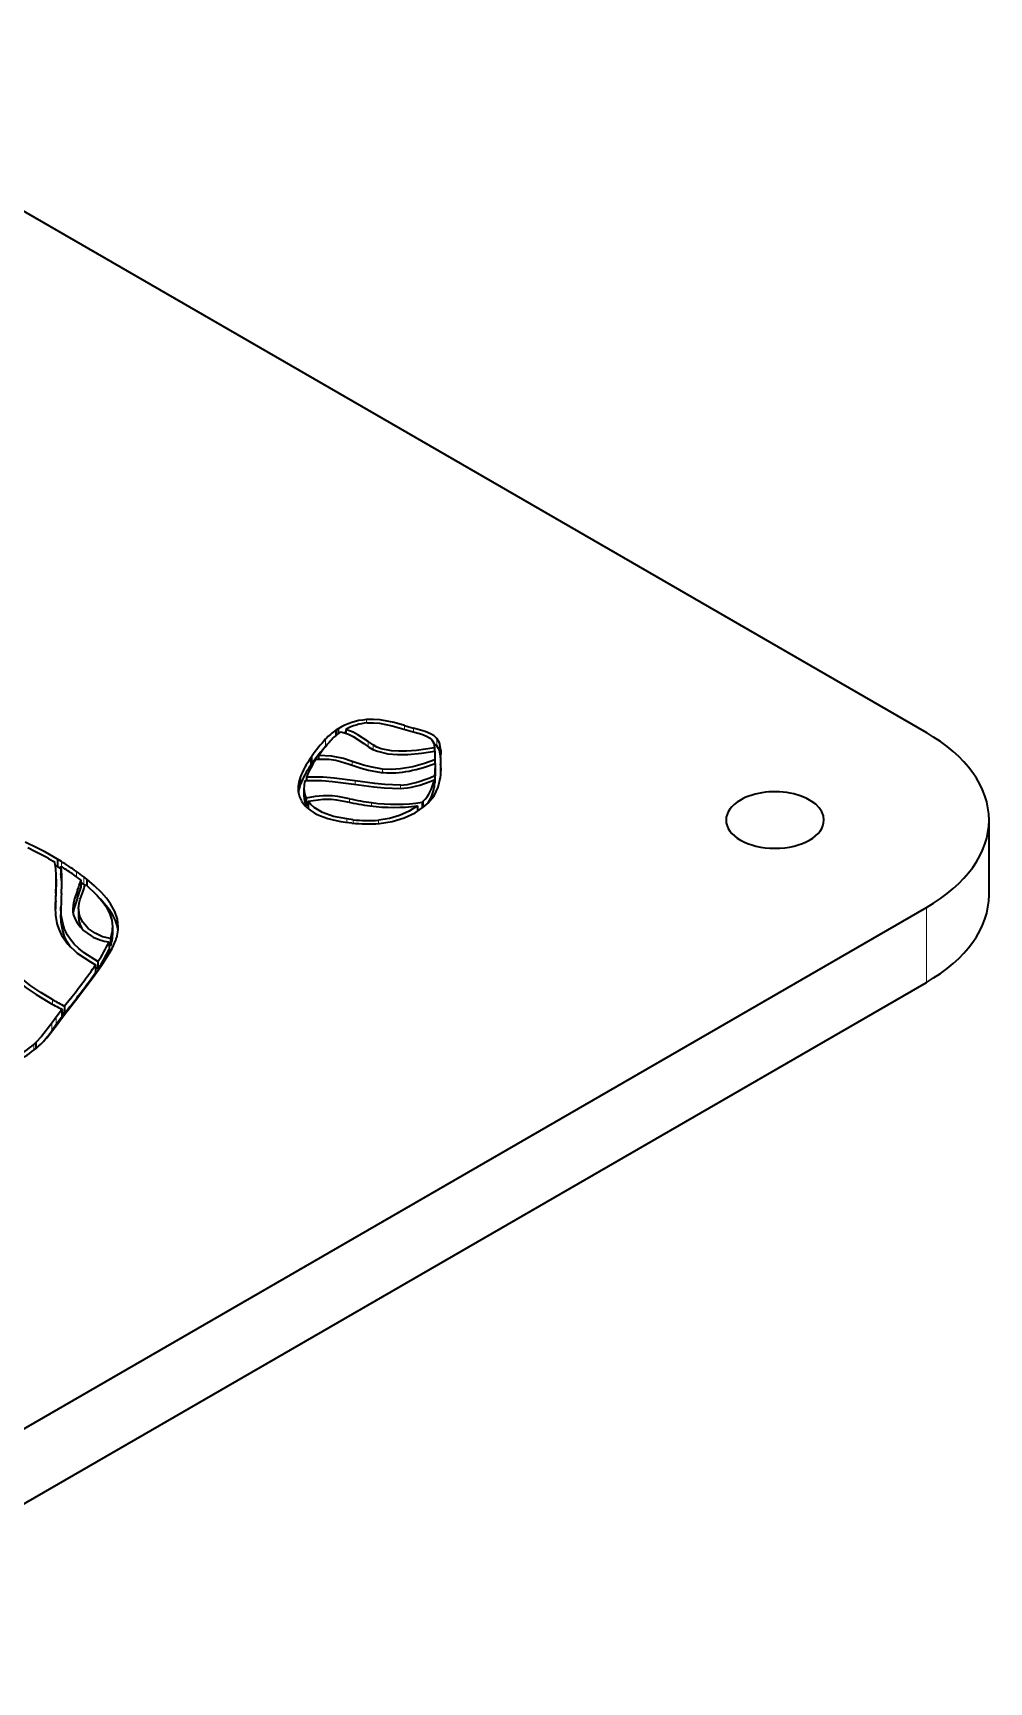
# Model space of a CAD drawing. Extents: x 319 to 941, y 145 to 775.
# Drawn here: x 791.6 to 822.8, y 719.9 to 773.8 of the extents above; entities that cross this region are included whole.
import ezdxf

# ---------------------------------------------------------------- set-up
doc = ezdxf.new("R2010")
doc.units = 0

msp = doc.modelspace()

# ---------------------------------------------------------------- linework, layer by layer
at = {"color": 7, "lineweight": 35}
for p, q in [((781.171, 773.824), (820.769, 750.962)), ((781.171, 722.385), (820.769, 745.247)), ((781.171, 719.935), (820.769, 742.797))]:
    msp.add_line(p, q, dxfattribs=at)
at = {"color": 7, "lineweight": 13, "ltscale": 0.002739}
msp.add_line((802.457, 751.384), (802.457, 751.274), dxfattribs=at)
at = {"color": 7, "lineweight": 13, "ltscale": 0.006123}
for p, q in [((801.123, 750.752), (801.123, 750.507)), ((800.679, 750.198), (800.679, 749.953)), ((804.883, 750.444), (804.883, 750.199)), ((804.889, 750.048), (804.889, 749.803)), ((793.212, 746.246), (793.212, 746.001)), ((792.297, 745.704), (792.297, 745.459)), ((793.007, 745.807), (793.007, 745.562)), ((793.066, 745.017), (793.066, 744.772)), ((792.316, 741.666), (792.316, 741.421)), ((792.488, 741.892), (792.488, 741.647)), ((792.166, 741.463), (792.166, 741.218))]:
    msp.add_line(p, q, dxfattribs=at)
at = {"color": 7, "lineweight": 35, "ltscale": 0.002282}
msp.add_line((801.531, 751.089), (801.455, 751.038), dxfattribs=at)
at = {"color": 7, "lineweight": 35, "ltscale": 0.004466}
msp.add_line((801.455, 751.038), (801.455, 750.86), dxfattribs=at)
at = {"color": 7, "lineweight": 35, "ltscale": 0.004211}
msp.add_line((801.531, 751.089), (801.531, 750.92), dxfattribs=at)
at = {"color": 7, "lineweight": 35, "ltscale": 0.000952679}
msp.add_line((801.597, 750.967), (801.629, 750.988), dxfattribs=at)
at = {"color": 7, "lineweight": 35, "ltscale": 0.001043}
msp.add_line((801.779, 750.973), (801.741, 750.956), dxfattribs=at)
at = {"color": 7, "lineweight": 35, "ltscale": 0.00307}
msp.add_line((801.779, 751.065), (801.779, 750.943), dxfattribs=at)
at = {"color": 7, "lineweight": 35, "ltscale": 0.004943}
msp.add_line((802.675, 750.558), (802.513, 750.671), dxfattribs=at)
at = {"color": 7, "lineweight": 13, "ltscale": 0.004247}
msp.add_line((802.513, 750.671), (802.513, 750.501), dxfattribs=at)
at = {"color": 7, "lineweight": 13, "ltscale": 0.003078}
msp.add_line((803.701, 751.188), (803.701, 751.065), dxfattribs=at)
at = {"color": 7, "lineweight": 13, "ltscale": 0.00298}
msp.add_line((803.993, 751.106), (803.993, 750.987), dxfattribs=at)
at = {"color": 7, "lineweight": 13, "ltscale": 0.006125}
for p, q in [((804.761, 750.771), (804.761, 750.526)), ((794.156, 744.583), (794.156, 744.338))]:
    msp.add_line(p, q, dxfattribs=at)
at = {"color": 7, "lineweight": 35, "ltscale": 0.001771}
for p, q in [((800.679, 750.198), (800.639, 750.14)), ((800.679, 749.953), (800.639, 749.895))]:
    msp.add_line(p, q, dxfattribs=at)
at = {"color": 7, "lineweight": 35, "ltscale": 0.006123}
for p, q in [((800.639, 750.14), (800.639, 749.895)), ((804.885, 750.171), (804.885, 749.926)), ((804.708, 749.79), (804.708, 749.545)), ((800.268, 749.413), (800.268, 749.168)), ((800.414, 749.135), (800.414, 748.89)), ((804.672, 749.413), (804.672, 749.168)), ((804.698, 749.576), (804.698, 749.331)), ((800.485, 748.82), (800.485, 748.575)), ((800.551, 748.719), (800.551, 748.474)), ((792.351, 746.829), (792.351, 746.584)), ((792.469, 746.592), (792.469, 746.347)), ((792.315, 746.17), (792.315, 745.925)), ((793.119, 746.135), (793.119, 745.89)), ((793.042, 745.197), (793.042, 744.952)), ((794.083, 744.228), (794.083, 743.983)), ((794.131, 744.389), (794.131, 744.144)), ((794.156, 744.609), (794.156, 744.365)), ((794.039, 744.123), (794.039, 743.878)), ((793.602, 743.372), (793.602, 743.127)), ((793.678, 743.483), (793.678, 743.238)), ((792.505, 741.914), (792.505, 741.669))]:
    msp.add_line(p, q, dxfattribs=at)
at = {"color": 7, "lineweight": 35, "ltscale": 0.002643}
msp.add_line((800.895, 750.209), (800.895, 750.103), dxfattribs=at)
at = {"color": 7, "lineweight": 35, "ltscale": 0.000266767}
msp.add_line((801.13, 750.515), (801.123, 750.507), dxfattribs=at)
at = {"color": 7, "lineweight": 35, "ltscale": 0.004938}
msp.add_line((802.368, 750.601), (802.531, 750.488), dxfattribs=at)
at = {"color": 7, "lineweight": 13, "ltscale": 0.003795}
msp.add_line((802.675, 750.558), (802.675, 750.406), dxfattribs=at)
at = {"color": 7, "lineweight": 35, "ltscale": 0.002838}
msp.add_line((804.689, 750.465), (804.689, 750.352), dxfattribs=at)
at = {"color": 7, "lineweight": 35, "ltscale": 0.00152}
msp.add_line((804.697, 750.353), (804.698, 750.293), dxfattribs=at)
at = {"color": 7, "lineweight": 35, "ltscale": 0.001293}
msp.add_line((804.698, 750.293), (804.697, 750.241), dxfattribs=at)
at = {"color": 7, "lineweight": 35, "ltscale": 0.00166}
msp.add_line((804.697, 750.241), (804.697, 750.174), dxfattribs=at)
at = {"color": 7, "lineweight": 13, "ltscale": 0.003265}
msp.add_line((804.697, 750.241), (804.697, 750.11), dxfattribs=at)
at = {"color": 7, "lineweight": 35, "ltscale": 0.001605}
msp.add_line((804.697, 750.174), (804.697, 750.11), dxfattribs=at)
at = {"color": 7, "lineweight": 35, "ltscale": 0.004842}
for p, q in [((804.698, 750.293), (804.698, 750.099)), ((804.306, 748.71), (804.306, 748.516))]:
    msp.add_line(p, q, dxfattribs=at)
at = {"color": 7, "lineweight": 35, "ltscale": 0.001413}
msp.add_line((804.886, 750.388), (804.883, 750.444), dxfattribs=at)
at = {"color": 7, "lineweight": 35, "ltscale": 0.000894423}
msp.add_line((804.885, 750.163), (804.883, 750.199), dxfattribs=at)
at = {"color": 7, "lineweight": 35, "ltscale": 0.001714}
msp.add_line((804.885, 750.171), (804.886, 750.24), dxfattribs=at)
at = {"color": 7, "lineweight": 35, "ltscale": 0.001468}
for p, q in [((804.886, 750.112), (804.885, 750.171)), ((804.886, 749.867), (804.885, 749.926))]:
    msp.add_line(p, q, dxfattribs=at)
at = {"color": 7, "lineweight": 35, "ltscale": 0.001578}
msp.add_line((804.887, 750.325), (804.886, 750.388), dxfattribs=at)
at = {"color": 7, "lineweight": 35, "ltscale": 0.003275}
msp.add_line((804.886, 750.388), (804.886, 750.257), dxfattribs=at)
at = {"color": 7, "lineweight": 35, "ltscale": 0.002123}
msp.add_line((804.886, 750.24), (804.887, 750.325), dxfattribs=at)
at = {"color": 7, "lineweight": 13, "ltscale": 0.003171}
msp.add_line((801.994, 750.018), (801.994, 749.892), dxfattribs=at)
at = {"color": 7, "lineweight": 13, "ltscale": 0.002782}
msp.add_line((802.979, 749.768), (802.979, 749.657), dxfattribs=at)
at = {"color": 7, "lineweight": 35, "ltscale": 0.000869431}
msp.add_line((804.697, 750.11), (804.699, 750.076), dxfattribs=at)
at = {"color": 7, "lineweight": 35, "ltscale": 0.003159}
msp.add_line((804.699, 750.076), (804.699, 749.949), dxfattribs=at)
at = {"color": 7, "lineweight": 35, "ltscale": 0.004019}
msp.add_line((804.704, 749.951), (804.708, 749.79), dxfattribs=at)
at = {"color": 7, "lineweight": 35, "ltscale": 0.001613}
for p, q in [((804.889, 750.048), (804.886, 750.112)), ((804.889, 749.803), (804.886, 749.867))]:
    msp.add_line(p, q, dxfattribs=at)
at = {"color": 7, "lineweight": 35, "ltscale": 0.002892}
msp.add_line((804.894, 749.688), (804.889, 749.803), dxfattribs=at)
at = {"color": 7, "lineweight": 35, "ltscale": 0.002137}
msp.add_line((800.293, 749.495), (800.268, 749.414), dxfattribs=at)
at = {"color": 7, "lineweight": 35, "ltscale": 0.002135}
msp.add_line((800.293, 749.25), (800.268, 749.169), dxfattribs=at)
at = {"color": 7, "lineweight": 35, "ltscale": 0.006125}
for p, q in [((800.293, 749.495), (800.293, 749.25)), ((804.696, 749.556), (804.696, 749.311)), ((792.468, 745.259), (792.468, 745.014)), ((794.121, 744.39), (794.121, 744.145)), ((792.587, 742.02), (792.587, 741.775))]:
    msp.add_line(p, q, dxfattribs=at)
at = {"color": 7, "lineweight": 35, "ltscale": 0.000124525}
msp.add_line((800.453, 749.395), (800.455, 749.4), dxfattribs=at)
at = {"color": 7, "lineweight": 35, "ltscale": 0.002689}
msp.add_line((800.495, 749.509), (800.495, 749.401), dxfattribs=at)
at = {"color": 7, "lineweight": 13, "ltscale": 0.002806}
msp.add_line((802.089, 749.383), (802.089, 749.27), dxfattribs=at)
at = {"color": 7, "lineweight": 13, "ltscale": 0.002716}
msp.add_line((803.571, 749.247), (803.571, 749.139), dxfattribs=at)
at = {"color": 7, "lineweight": 35, "ltscale": 0.000671014}
msp.add_line((804.696, 749.311), (804.672, 749.3), dxfattribs=at)
at = {"color": 7, "lineweight": 35, "ltscale": 0.000497427}
msp.add_line((804.698, 749.576), (804.696, 749.556), dxfattribs=at)
at = {"color": 7, "lineweight": 35, "ltscale": 0.000498944}
msp.add_line((804.698, 749.331), (804.696, 749.311), dxfattribs=at)
at = {"color": 7, "lineweight": 35, "ltscale": 0.001694}
msp.add_line((804.879, 749.502), (804.886, 749.569), dxfattribs=at)
at = {"color": 7, "lineweight": 35, "ltscale": 0.001474}
msp.add_line((800.308, 748.777), (800.337, 748.726), dxfattribs=at)
at = {"color": 7, "lineweight": 35, "ltscale": 0.001688}
msp.add_line((800.551, 748.588), (800.485, 748.575), dxfattribs=at)
at = {"color": 7, "lineweight": 13, "ltscale": 0.002885}
msp.add_line((801.903, 748.8), (801.903, 748.685), dxfattribs=at)
at = {"color": 7, "lineweight": 13, "ltscale": 0.002783}
msp.add_line((802.625, 748.672), (802.625, 748.561), dxfattribs=at)
at = {"color": 7, "lineweight": 35, "ltscale": 0.004402}
msp.add_line((804.126, 748.566), (804.126, 748.389), dxfattribs=at)
at = {"color": 7, "lineweight": 35, "ltscale": 0.000816328}
msp.add_line((804.306, 748.71), (804.282, 748.688), dxfattribs=at)
at = {"color": 7, "lineweight": 35, "ltscale": 0.004776}
msp.add_line((804.282, 748.688), (804.282, 748.497), dxfattribs=at)
at = {"color": 7, "lineweight": 35, "ltscale": 0.002776}
msp.add_line((804.359, 748.559), (804.443, 748.632), dxfattribs=at)
at = {"color": 7, "lineweight": 35, "ltscale": 0.000861068}
msp.add_line((804.443, 748.632), (804.468, 748.655), dxfattribs=at)
at = {"color": 7, "lineweight": 35, "ltscale": 0.0054}
msp.add_line((801.77, 748.033), (801.985, 748.007), dxfattribs=at)
at = {"color": 7, "lineweight": 35, "ltscale": 0.005176}
msp.add_line((802.019, 748.114), (801.813, 748.139), dxfattribs=at)
at = {"color": 7, "lineweight": 13, "ltscale": 0.002789}
msp.add_line((801.813, 748.139), (801.813, 748.027), dxfattribs=at)
at = {"color": 7, "lineweight": 13, "ltscale": 0.002759}
msp.add_line((802.019, 748.114), (802.019, 748.003), dxfattribs=at)
at = {"color": 7, "lineweight": 13, "ltscale": 0.002747}
msp.add_line((802.852, 748.098), (802.852, 747.988), dxfattribs=at)
at = {"color": 7, "lineweight": 35, "ltscale": 0.001491}
msp.add_line((804.186, 748.429), (804.127, 748.42), dxfattribs=at)
at = {"color": 7, "lineweight": 35, "ltscale": 0.061237}
msp.add_line((822.819, 745.655), (822.819, 748.104), dxfattribs=at)
at = {"color": 7, "lineweight": 35, "ltscale": 0.004415}
msp.add_line((792.063, 746.844), (792.215, 746.755), dxfattribs=at)
at = {"color": 7, "lineweight": 35, "ltscale": 0.00156}
msp.add_line((792.215, 746.755), (792.268, 746.722), dxfattribs=at)
at = {"color": 7, "lineweight": 35, "ltscale": 0.001941}
msp.add_line((792.351, 746.584), (792.284, 746.624), dxfattribs=at)
at = {"color": 7, "lineweight": 35, "ltscale": 0.003822}
msp.add_line((792.481, 746.749), (792.351, 746.829), dxfattribs=at)
at = {"color": 7, "lineweight": 35, "ltscale": 0.003454}
msp.add_line((792.469, 746.512), (792.351, 746.584), dxfattribs=at)
at = {"color": 7, "lineweight": 13, "ltscale": 0.004123}
msp.add_line((792.481, 746.749), (792.481, 746.584), dxfattribs=at)
at = {"color": 7, "lineweight": 13, "ltscale": 0.00437}
msp.add_line((792.977, 746.42), (792.977, 746.245), dxfattribs=at)
at = {"color": 7, "lineweight": 35, "ltscale": 0.001838}
msp.add_line((793.061, 746.181), (793.119, 746.135), dxfattribs=at)
at = {"color": 7, "lineweight": 35, "ltscale": 0.002907}
msp.add_line((793.212, 746.001), (793.119, 746.071), dxfattribs=at)
at = {"color": 7, "lineweight": 35, "ltscale": 0.003148}
msp.add_line((793.311, 746.168), (793.212, 746.246), dxfattribs=at)
at = {"color": 7, "lineweight": 35, "ltscale": 0.001336}
msp.add_line((793.254, 745.968), (793.212, 746.001), dxfattribs=at)
at = {"color": 7, "lineweight": 35, "ltscale": 0.004968}
msp.add_line((793.311, 746.168), (793.311, 745.969), dxfattribs=at)
at = {"color": 7, "lineweight": 13, "ltscale": 0.061238}
msp.add_line((820.769, 745.247), (820.769, 742.797), dxfattribs=at)
at = {"color": 7, "lineweight": 35, "ltscale": 0.004157}
msp.add_line((794.121, 744.39), (794.083, 744.228), dxfattribs=at)
at = {"color": 7, "lineweight": 35, "ltscale": 0.00023874}
msp.add_line((794.131, 744.389), (794.121, 744.39), dxfattribs=at)
at = {"color": 7, "lineweight": 35, "ltscale": 0.000654666}
msp.add_line((794.156, 744.609), (794.156, 744.583), dxfattribs=at)
at = {"color": 7, "lineweight": 35, "ltscale": 0.000656192}
msp.add_line((794.156, 744.365), (794.156, 744.338), dxfattribs=at)
at = {"color": 7, "lineweight": 35, "ltscale": 0.002271}
msp.add_line((794.261, 744.18), (794.283, 744.269), dxfattribs=at)
at = {"color": 7, "lineweight": 35, "ltscale": 0.000215587}
msp.add_line((794.283, 744.269), (794.292, 744.268), dxfattribs=at)
at = {"color": 7, "lineweight": 35, "ltscale": 0.001353}
msp.add_line((794.292, 744.268), (794.305, 744.32), dxfattribs=at)
at = {"color": 7, "lineweight": 35, "ltscale": 0.00076454}
msp.add_line((794.344, 744.581), (794.344, 744.612), dxfattribs=at)
at = {"color": 7, "lineweight": 35, "ltscale": 0.001114}
msp.add_line((794.083, 743.983), (794.039, 743.99), dxfattribs=at)
at = {"color": 7, "lineweight": 35, "ltscale": 0.004155}
msp.add_line((794.121, 744.145), (794.083, 743.983), dxfattribs=at)
at = {"color": 7, "lineweight": 35, "ltscale": 0.000238628}
msp.add_line((794.131, 744.144), (794.121, 744.145), dxfattribs=at)
at = {"color": 7, "lineweight": 35, "ltscale": 0.00489}
msp.add_line((793.43, 743.465), (793.602, 743.372), dxfattribs=at)
at = {"color": 7, "lineweight": 35, "ltscale": 0.002185}
msp.add_line((793.678, 743.238), (793.602, 743.28), dxfattribs=at)
at = {"color": 7, "lineweight": 35, "ltscale": 0.001874}
msp.add_line((793.791, 743.351), (793.833, 743.412), dxfattribs=at)
at = {"color": 7, "lineweight": 13, "ltscale": 0.00381}
msp.add_line((792.189, 742.238), (792.189, 742.085), dxfattribs=at)
at = {"color": 7, "lineweight": 35, "ltscale": 0.007421}
msp.add_line((792.768, 742.254), (792.587, 742.02), dxfattribs=at)
at = {"color": 7, "lineweight": 35, "ltscale": 0.011459}
msp.add_line((792.659, 741.848), (792.94, 742.21), dxfattribs=at)
at = {"color": 7, "lineweight": 35, "ltscale": 0.006309}
for p, q in [((792.316, 741.666), (792.166, 741.463)), ((792.316, 741.421), (792.166, 741.218))]:
    msp.add_line(p, q, dxfattribs=at)
at = {"color": 7, "lineweight": 35, "ltscale": 0.007108}
for p, q in [((792.488, 741.892), (792.316, 741.666)), ((792.488, 741.647), (792.316, 741.421))]:
    msp.add_line(p, q, dxfattribs=at)
at = {"color": 7, "lineweight": 35, "ltscale": 0.006287}
msp.add_line((792.339, 741.421), (792.488, 741.623), dxfattribs=at)
at = {"color": 7, "lineweight": 35, "ltscale": 0.000702876}
for p, q in [((792.505, 741.914), (792.488, 741.892)), ((792.505, 741.669), (792.488, 741.647))]:
    msp.add_line(p, q, dxfattribs=at)
at = {"color": 7, "lineweight": 35, "ltscale": 0.007068}
msp.add_line((792.488, 741.623), (792.659, 741.848), dxfattribs=at)
at = {"color": 7, "lineweight": 35, "ltscale": 0.002304}
msp.add_line((792.587, 741.775), (792.505, 741.818), dxfattribs=at)
at = {"color": 7, "lineweight": 35, "ltscale": 0.007422}
msp.add_line((792.768, 742.01), (792.587, 741.775), dxfattribs=at)
at = {"color": 7, "lineweight": 35, "ltscale": 0.002305}
msp.add_line((791.65, 740.832), (791.581, 740.771), dxfattribs=at)
at = {"color": 7, "lineweight": 13, "ltscale": 0.00471}
msp.add_line((791.581, 740.771), (791.581, 740.583), dxfattribs=at)
at = {"color": 7, "lineweight": 35, "ltscale": 0.004855}
msp.add_line((791.65, 740.832), (791.65, 740.638), dxfattribs=at)
at = {"color": 7, "lineweight": 35, "ltscale": 0.002423}
msp.add_line((791.738, 740.711), (791.81, 740.775), dxfattribs=at)
at = {"color": 7, "lineweight": 35}
for points in [[(803.701, 751.188), (803.368, 751.287), (803.189, 751.329), (802.907, 751.374), (802.686, 751.389), (802.457, 751.384)], [(802.48, 751.276), (802.684, 751.281), (802.882, 751.266), (803.302, 751.185), (803.608, 751.094)], [(801.629, 750.988), (801.873, 750.906), (802.021, 750.83), (802.368, 750.601)], [(802.513, 750.671), (802.177, 750.892), (802.025, 750.973), (801.779, 751.065)], [(803.915, 751.007), (804.268, 750.906), (804.421, 750.843), (804.518, 750.787), (804.594, 750.721)], [(804.761, 750.771), (804.669, 750.851), (804.556, 750.919), (804.379, 750.993), (803.993, 751.106)], [(804.594, 750.721), (804.657, 750.612), (804.689, 750.465)], [(804.883, 750.444), (804.845, 750.631), (804.761, 750.771)], [(801.994, 750.018), (801.704, 750.113), (801.316, 750.194), (800.895, 750.209)], [(802.531, 750.488), (802.667, 750.41), (802.819, 750.349), (803.158, 750.269), (803.479, 750.241), (803.816, 750.244), (804.264, 750.285), (804.697, 750.353)], [(804.689, 750.465), (804.094, 750.376), (803.763, 750.352), (803.515, 750.35), (803.274, 750.366), (802.945, 750.432), (802.801, 750.487), (802.675, 750.558)], [(804.883, 750.199), (804.845, 750.386), (804.761, 750.526)], [(800.813, 750.098), (801.229, 750.096), (801.461, 750.058), (801.606, 750.021), (801.896, 749.926)], [(801.896, 749.926), (802.288, 749.798), (802.52, 749.737), (802.936, 749.662)], [(802.979, 749.768), (802.587, 749.839), (802.367, 749.896), (801.994, 750.018)], [(804.699, 750.076), (804.356, 749.953), (803.974, 749.845), (803.573, 749.772), (803.272, 749.751), (802.979, 749.768)], [(800.455, 749.4), (800.994, 749.396), (801.344, 749.368), (802.043, 749.277)], [(802.089, 749.383), (801.401, 749.472), (801.046, 749.501), (800.495, 749.509)], [(802.043, 749.277), (802.699, 749.189), (803.04, 749.157), (803.573, 749.139)], [(803.571, 749.247), (803.058, 749.265), (802.728, 749.297), (802.089, 749.383)], [(804.468, 748.655), (804.669, 748.9), (804.805, 749.181), (804.879, 749.502)], [(801.903, 748.8), (801.524, 748.87), (801.34, 748.891), (801.042, 748.895), (800.785, 748.872), (800.485, 748.82)], [(800.551, 748.719), (801.047, 748.787), (801.313, 748.784), (801.481, 748.765), (801.84, 748.698)], [(801.813, 748.139), (801.379, 748.224), (801.023, 748.351), (800.746, 748.517), (800.638, 748.614), (800.551, 748.719)], [(804.126, 748.566), (803.852, 748.39), (803.544, 748.251), (803.209, 748.153), (802.852, 748.098)], [(802.88, 747.991), (803.3, 748.056), (803.693, 748.174), (804.049, 748.343), (804.359, 748.559)], [(793.267, 746.007), (793.655, 745.641), (793.808, 745.463), (793.933, 745.287), (794.057, 745.057), (794.131, 744.831), (794.156, 744.609)], [(794.344, 744.612), (794.316, 744.86), (794.231, 745.111), (794.088, 745.367), (793.954, 745.549), (793.792, 745.733), (793.57, 745.949), (793.311, 746.168)], [(793.007, 745.807), (792.911, 745.533), (792.876, 745.398), (792.854, 745.198)], [(793.007, 745.562), (792.897, 745.238), (792.863, 745.079)], [(793.042, 745.197), (793.064, 745.389), (793.098, 745.518), (793.191, 745.784)], [(794.337, 744.49), (794.306, 744.656), (794.249, 744.824), (794.166, 744.995), (794.057, 745.168), (793.761, 745.52)], [(792.279, 745.26), (792.291, 744.991), (792.336, 744.724), (792.395, 744.533), (792.483, 744.343), (792.691, 744.046), (793, 743.754), (793.43, 743.465)], [(793.678, 743.483), (793.227, 743.765), (793.049, 743.907), (792.901, 744.051), (792.779, 744.196), (792.682, 744.342), (792.587, 744.536), (792.524, 744.733), (792.48, 744.993), (792.468, 745.259)], [(792.781, 743.949), (792.669, 744.12), (792.586, 744.294), (792.514, 744.529), (792.478, 744.768), (792.468, 745.014)], [(792.881, 744.999), (792.93, 744.865), (792.997, 744.741), (793.093, 744.611), (793.206, 744.495), (793.454, 744.316)], [(794.083, 744.228), (793.829, 744.289), (793.582, 744.402), (793.359, 744.563), (793.181, 744.77), (793.115, 744.889), (793.066, 745.017)], [(790.264, 744.113), (790.295, 743.862), (790.392, 743.599), (790.568, 743.324), (790.832, 743.033), (791.058, 742.833), (791.329, 742.624), (791.661, 742.399), (792.049, 742.164)], [(792.189, 742.238), (791.807, 742.469), (791.481, 742.69), (791.225, 742.888), (791.01, 743.078), (790.755, 743.359), (790.585, 743.626), (790.49, 743.879), (790.461, 744.121)], [(793.833, 743.412), (794.043, 743.737), (794.141, 743.911), (794.261, 744.18)], [(792.94, 742.21), (793.516, 742.966), (793.791, 743.351)], [(792.166, 741.463), (791.834, 741.033), (791.65, 740.832)], [(791.81, 740.775), (792.001, 740.983), (792.339, 741.421)]]:
    msp.add_lwpolyline(points, dxfattribs=at)
for centre, radius, start, end in [((802.601, 749.331), 2.058, 93.998, 121.3332), ((802.633, 749.511), 1.772, 94.9377, 118.7728), ((805.625, 746.69), 6.063, 137.9346, 144.6451), ((805.674, 746.784), 5.879, 138.2149, 144.3726), ((802.498, 749.494), 1.863, 124.0434, 137.5406), ((802.537, 749.572), 1.683, 123.9803, 137.8216), ((805.106, 755.836), 4.974, 252.4778, 256.146), ((805.302, 756.335), 5.39, 252.7222, 255.9489), ((803.121, 748.391), 3.036, 144.8228, 158.6605), ((805.625, 746.445), 6.063, 137.9346, 144.6451), ((804.344, 750.146), 0.564, 42.3431, 56.4705), ((803.121, 748.146), 3.036, 144.8228, 158.6605), ((803.228, 748.409), 2.947, 145.0326, 158.074), ((802.381, 749.782), 2.327, 354.9236, 0.2135), ((802.3, 749.796), 2.597, 354.9924, 0.2027), ((800.545, 749.789), 4.351, 0.2137, 3.4128), ((801.232, 749.122), 1.007, 163.2143, 179.4651), ((801.006, 749.127), 0.781, 179.6783, 206.6623), ((801.318, 748.859), 1.094, 163.5935, 171.993), ((801.35, 749.127), 0.936, 163.3311, 179.469), ((801.133, 749.131), 0.719, 179.6344, 205.5929), ((803.406, 749.622), 1.282, 314.6577, 350.6424), ((803.362, 749.393), 1.328, 325.8329, 350.2313), ((802.381, 749.537), 2.327, 354.9236, 0.2135), ((801.133, 748.886), 0.719, 179.6344, 205.5929), ((804.038, 758.921), 10.457, 257.8637, 261.9888), ((804.089, 758.979), 10.41, 257.8781, 261.9173), ((803.351, 754.401), 5.885, 262.4788, 277.5622), ((803.401, 754.18), 5.562, 261.9888, 279.1155), ((802.523, 752.719), 4.743, 263.4861, 274.3186), ((802.521, 752.478), 4.393, 263.4279, 274.3139), ((787.259, 738.357), 9.885, 58.9915, 65.9011), ((787.528, 738.765), 9.265, 60.6943, 65.4366), ((789.396, 746.2), 2.919, 359.3995, 10.2897), ((788.673, 746.117), 3.825, 359.6892, 7.1312), ((787.427, 738.591), 9.457, 55.1477, 57.7798), ((787.457, 738.645), 9.535, 54.6296, 58.2026), ((788.879, 740.634), 7.09, 52.326, 54.6937), ((784.854, 746.235), 7.461, 355.9141, 359.4973), ((784.854, 745.99), 7.461, 355.9141, 359.4973), ((788.861, 745.888), 3.636, 1.389, 7.2552), ((785.72, 746.124), 6.778, 356.4117, 359.7656), ((788.258, 739.933), 7.881, 52.4494, 54.5367), ((788.948, 747.38), 4.353, 338.8169, 343.3849), ((788.948, 747.135), 4.353, 338.8169, 343.3849), ((787.884, 747.696), 5.641, 340.1893, 342.584), ((799.621, 745.183), 7.343, 175.9315, 179.3951), ((802.696, 744.782), 10.421, 176.2744, 178.0184), ((799.704, 745.183), 7.237, 175.9041, 179.3997), ((793.574, 745.194), 0.721, 179.7393, 195.6928), ((793.695, 745.194), 0.653, 179.6749, 195.6736), ((793.695, 744.949), 0.653, 179.6749, 195.6736), ((793.937, 745.025), 0.907, 196.1753, 214.8319), ((794.235, 745.709), 1.598, 240.7316, 262.9393), ((793.071, 744.625), 1.086, 347.4893, 357.8179), ((793.071, 744.38), 1.086, 347.4893, 357.8179), ((793.177, 744.623), 1.167, 344.9853, 357.9644), ((790.619, 745.638), 3.741, 324.8405, 336.1037), ((790.619, 745.393), 3.741, 324.8405, 336.1037), ((773.516, 757.519), 24.569, 321.5904, 324.8417), ((773.516, 757.274), 24.569, 321.5904, 324.8417), ((798.835, 754.028), 13.668, 240.2303, 242.4131), ((798.774, 753.8), 13.306, 240.3371, 242.2913), ((784.492, 746.737), 9.452, 321.6798, 324.2737), ((788.366, 744.583), 4.987, 301.8409, 310.1436), ((788.343, 744.752), 5.279, 301.8999, 310.0321)]:
    msp.add_arc(centre, radius, start, end, dxfattribs=at)
for centre, major_axis, ratio, start_param, end_param in [((815.819, 748.104), (7, 0), 0.57735, 6.283185, 7.068583), ((813.93, 765.53), (-11.744, -15.574), 0.267388, 0.149327, 0.396342), ((805.996, 751.52), (2.846, 2.119), 0.288189, 3.516358, 4.038139), ((815.462, 762.872), (-12.451, -13.554), 0.177759, 0.164454, 0.362076), ((815.819, 748.104), (1.6, 0), 0.57735, 0, 2.356194), ((805.282, 750.574), (5.017, 1.692), 0.388583, 3.225153, 3.471264), ((815.819, 748.104), (1.6, 0), 0.57735, 2.356194, 3.141593), ((805.685, 750.657), (5.414, 1.78), 0.368489, 3.459902, 3.791238), ((815.819, 748.104), (1.6, 0), 0.57735, 3.141593, 6.283185), ((815.819, 748.104), (7, 0), 0.57735, 5.497787, 6.283185), ((815.819, 745.655), (7, 0), 0.57735, 5.497787, 6.283185)]:
    msp.add_ellipse(centre, major_axis=major_axis, ratio=ratio, start_param=start_param, end_param=end_param, dxfattribs=at)

doc.saveas('drawing.dxf')
